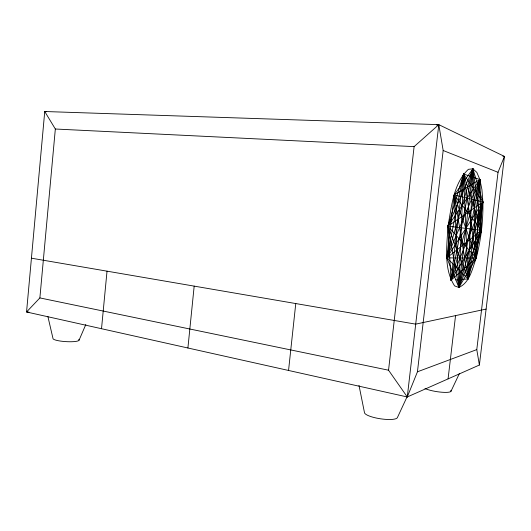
<?xml version="1.0" encoding="UTF-8"?>
<svg xmlns="http://www.w3.org/2000/svg" width="531" height="531" viewBox="0 0 531 531"><rect width="100%" height="100%" fill="white"/><g stroke="black" fill="none" stroke-linecap="round" stroke-linejoin="round"><path stroke-width="0.8" d="M476.221 258.059L454.217 194.943L481.537 230.315L446.837 257.874L479.878 179.511L458.884 287.457L463.503 173.995L476.221 258.059L447.978 226.16L482.898 201.979L450.998 280.255L463.503 173.995L481.537 230.315L450.998 280.255L472.909 168.838L476.221 258.059L446.837 257.874L472.909 168.838L468.07 278.928L447.978 226.16L479.878 179.511L468.07 278.928L454.217 194.943L482.898 201.979L458.884 287.457L447.978 226.16L472.909 168.838L481.537 230.315L458.884 287.457L454.217 194.943L479.878 179.511L481.537 230.315L468.07 278.928L446.837 257.874L463.503 173.995L479.878 179.511L476.221 258.059L450.998 280.255L447.978 226.16L463.503 173.995L482.898 201.979C483.237 220.869 480.993 239.78 476.221 258.059C472.338 268.427 470.028 282.419 458.884 287.457L454.622 285.904C443.305 268.586 447.029 245.714 447.978 226.16C451.596 206.831 453.255 183.58 468.375 169.323L472.909 168.838L476.818 172.383L479.878 179.511L481.929 189.613L482.898 201.979L476.221 258.059L458.884 287.457L446.837 257.874L454.217 194.943L472.909 168.838L482.898 201.979L468.07 278.928L455.797 279.883M28.993 312.148L26.55 311.982L39.878 297.924L55.337 129.013L44.743 111.517L438.798 124.646L504.45 156.419L479.387 365.029L407.277 396.962L26.55 311.982L44.743 111.517L46.383 111.729M101.521 328.716L107.023 271.168M187.908 347.997L194.18 286.123M288.552 370.459L295.767 303.559M388.546 370.207L414.114 146.622L438.798 124.646L443.166 150.499L417.446 371.793L407.277 396.962L388.546 370.207L39.878 297.924M407.277 396.962L438.798 124.646L436.555 125.044M448.071 378.895L455.558 315.613M458.884 287.457L472.909 168.838M479.387 365.029L476.785 349.604L498.032 172.303L504.45 156.419L502.864 156.207M450.998 280.255L479.878 179.511M79.112 340.072L85.83 324.494M407.357 396.172L397.334 417.731A16.68 3.956 8.6 0 1 380.627 418.82A16.68 3.956 8.6 0 1 364.531 412.879L358.996 385.367M451.018 391.214L459.322 373.665M446.837 257.874L482.898 201.979M417.446 371.793L476.785 349.604M486.111 309.075L415.707 324.142L31.429 258.192M55.337 129.013L414.114 146.622M447.978 226.16L481.537 230.315M443.166 150.499L498.032 172.303M47.876 316.456L52.974 338.386A13.102 2.363 3.5 0 0 67.337 341.698A13.102 2.363 3.5 0 0 78.721 339.442M463.503 173.995L468.07 278.928M450.773 390.458A14.098 2.708 8.9 0 1 441.965 392.243A14.098 2.708 8.9 0 1 424.966 388.473"/></g></svg>
